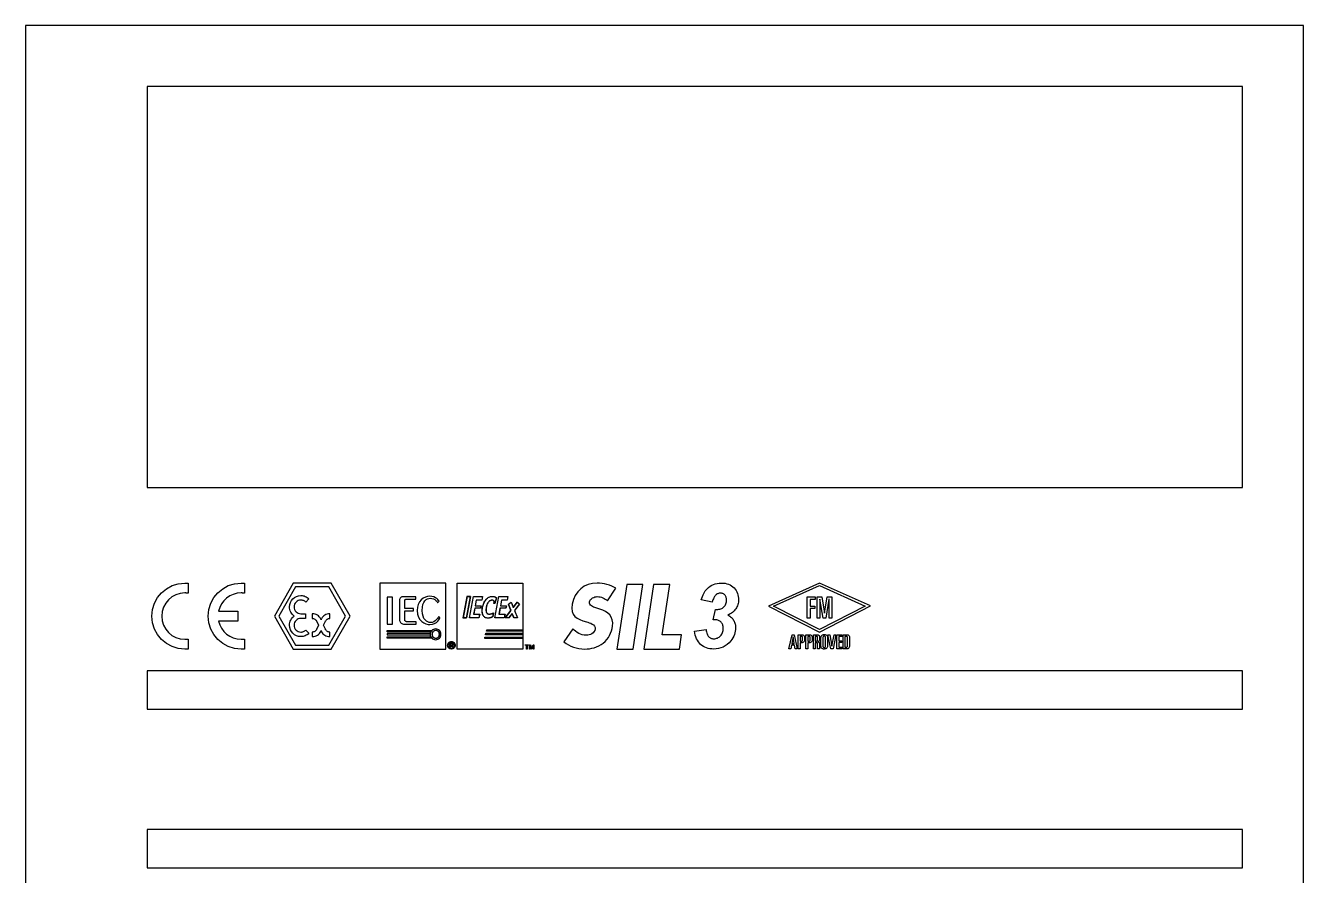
# Model space of a CAD drawing. Header units: metres. Extents: x 0 to 2830, y 0 to 842.
# Drawn here: x 0 to 595, y 446 to 842 of the extents above; entities that cross this region are included whole.
import ezdxf

# ---------------------------------------------------------------- set-up
doc = ezdxf.new("R2010")
doc.units = ezdxf.units.M
doc.layers.add('BORDER', color=2, linetype='Continuous')
doc.layers.add('SCHEMATICS', color=7, linetype='Continuous')

msp = doc.modelspace()

# ---------------------------------------------------------------- linework, layer by layer
at = {"layer": 'BORDER', "color": 2}
msp.add_lwpolyline([(0, 0), (595.28, 0), (595.28, 841.89), (0, 841.89), (0, 0)], dxfattribs=at)
at = {"layer": 'SCHEMATICS', "color": 7}
for p, q in [((75.77, 582.2), (75.77, 577.53)), ((101.98, 582.2), (101.98, 577.53)), ((124.73, 582.28), (115.92, 566.9)), ((125.79, 580.43), (118.03, 566.9)), ((142.36, 582.28), (124.73, 582.28)), ((141.3, 580.43), (125.79, 580.43)), ((149.06, 566.9), (141.3, 580.43)), ((151.17, 566.9), (142.36, 582.28)), ((195.73, 582.27), (165.09, 582.27)), ((165.09, 582.27), (165.09, 551.53)), ((195.73, 551.53), (195.73, 582.27)), ((201, 551.53), (201, 582.28)), ((201, 582.28), (231.66, 582.28)), ((231.66, 582.28), (231.66, 551.53)), ((271.05, 573.99), (274.99, 579.88)), ((280.04, 581.64), (275.43, 551.52)), ((287.61, 581.64), (280.04, 581.64)), ((283, 551.52), (287.61, 581.64)), ((292.55, 581.64), (287.94, 551.52)), ((300.12, 581.64), (292.55, 581.64)), ((296.52, 558.15), (300.12, 581.64)), ((369.88, 582.28), (346.06, 571.55)), ((348.34, 571.55), (369.88, 581.18)), ((393.61, 571.65), (369.88, 582.28)), ((369.88, 581.18), (391.16, 571.55)), ((132, 574.92), (130.5, 573.41)), ((170.92, 575.62), (168.4, 575.62)), ((168.4, 575.62), (168.4, 563.17)), ((170.92, 563.17), (170.92, 575.62)), ((181.83, 575.91), (177.3, 575.91)), ((181.83, 574.72), (181.83, 575.91)), ((192.03, 573.19), (192.65, 573.84)), ((203.82, 566.07), (205.66, 575.99)), ((207.29, 575.99), (205.45, 566.07)), ((205.66, 575.99), (207.29, 575.99)), ((206.75, 566.07), (208.59, 575.99)), ((206.83, 566.07), (208.67, 575.99)), ((208.59, 575.99), (212.81, 575.99)), ((208.67, 575.99), (212.89, 575.99)), ((209.9, 574.28), (209.41, 571.64)), ((209.41, 571.64), (212.12, 571.64)), ((209.98, 574.28), (209.49, 571.64)), ((209.49, 571.64), (212.2, 571.64)), ((212.49, 574.28), (209.9, 574.28)), ((212.57, 574.28), (209.98, 574.28)), ((212.12, 571.64), (211.91, 570.54)), ((212.2, 571.64), (211.99, 570.54)), ((212.81, 575.99), (212.49, 574.28)), ((212.89, 575.99), (212.57, 574.28)), ((218.14, 572.73), (218.33, 573.73)), ((218.58, 572.73), (218.14, 572.73)), ((218.22, 572.73), (218.41, 573.73)), ((218.66, 572.73), (218.22, 572.73)), ((218.55, 566.07), (220.39, 575.99)), ((219.3, 575.36), (218.58, 572.73)), ((218.63, 566.07), (220.47, 575.99)), ((219.38, 575.36), (218.66, 572.73)), ((220.39, 575.99), (224.61, 575.99)), ((220.47, 575.99), (224.69, 575.99)), ((221.7, 574.28), (221.21, 571.64)), ((221.21, 571.64), (223.92, 571.64)), ((221.78, 574.28), (221.29, 571.64)), ((221.29, 571.64), (224, 571.64)), ((224.29, 574.28), (221.7, 574.28)), ((224.37, 574.28), (221.78, 574.28)), ((223.92, 571.64), (223.71, 570.54)), ((224, 571.64), (223.79, 570.54)), ((224.61, 575.99), (224.29, 574.28)), ((224.69, 575.99), (224.37, 574.28)), ((224.92, 572.43), (226.18, 573.3)), ((226.1, 569.5), (224.92, 572.43)), ((225, 572.43), (226.26, 573.3)), ((226.18, 569.5), (225, 572.43)), ((226.18, 573.3), (227.15, 570.89)), ((226.26, 573.3), (227.23, 570.89)), ((227.15, 570.89), (229.03, 573.3)), ((227.23, 570.89), (229.11, 573.3)), ((229.97, 572.43), (227.71, 569.51)), ((230.05, 572.43), (227.79, 569.51)), ((229.03, 573.3), (229.97, 572.43)), ((229.11, 573.3), (230.05, 572.43)), ((319.91, 573.42), (314.74, 574.49)), ((346.06, 571.55), (369.88, 559.45)), ((369.88, 560.65), (348.34, 571.55)), ((364.12, 575.82), (367.82, 575.82)), ((364.12, 565.91), (364.12, 575.82)), ((367.82, 574.67), (365.48, 574.67)), ((365.48, 574.67), (365.48, 571.57)), ((365.48, 571.57), (367.69, 571.57)), ((367.69, 571.57), (367.69, 570.41)), ((367.82, 575.82), (367.82, 574.67)), ((368.75, 575.82), (370.91, 575.82)), ((368.75, 565.91), (368.75, 575.82)), ((369.88, 559.45), (393.61, 571.65)), ((391.16, 571.55), (369.88, 560.65)), ((369.97, 574.83), (369.95, 574.83)), ((369.95, 574.83), (369.95, 565.91)), ((371.5, 565.91), (369.97, 574.83)), ((370.91, 575.82), (372.16, 568.27)), ((372.19, 568.27), (373.44, 575.82)), ((374.25, 574.83), (372.86, 565.91)), ((373.44, 575.82), (375.55, 575.82)), ((374.27, 574.83), (374.25, 574.83)), ((374.27, 565.91), (374.27, 574.83)), ((375.55, 575.82), (375.55, 565.91)), ((89.9, 569.17), (98.9, 569.17)), ((98.9, 569.17), (98.9, 564.55)), ((115.92, 566.9), (124.73, 551.52)), ((118.03, 566.9), (125.79, 553.37)), ((128.26, 567.95), (130.37, 567.95)), ((130.37, 565.82), (128.26, 565.82)), ((130.37, 567.95), (130.37, 567.51)), ((130.37, 567.51), (130.37, 566.27)), ((130.37, 566.27), (130.37, 565.82)), ((133.58, 567.95), (133.58, 565.82)), ((137.64, 565.16), (137.48, 565.52)), ((141.3, 553.37), (149.06, 566.9)), ((141.69, 565.82), (141.69, 567.95)), ((142.36, 551.52), (151.17, 566.9)), ((180.64, 569.4), (180.64, 570.34)), ((193.06, 566.12), (192.47, 566.67)), ((205.45, 566.07), (203.82, 566.07)), ((211.14, 566.07), (206.75, 566.07)), ((211.22, 566.07), (206.83, 566.07)), ((209.21, 570.54), (208.7, 567.78)), ((208.7, 567.78), (211.46, 567.78)), ((209.29, 570.54), (208.78, 567.78)), ((208.78, 567.78), (211.54, 567.78)), ((211.91, 570.54), (209.21, 570.54)), ((211.99, 570.54), (209.29, 570.54)), ((211.46, 567.78), (211.14, 566.07)), ((211.54, 567.78), (211.22, 566.07)), ((217.87, 568.37), (217.53, 566.56)), ((217.95, 568.37), (217.61, 566.56)), ((222.94, 566.07), (218.55, 566.07)), ((223.02, 566.07), (218.63, 566.07)), ((221.01, 570.54), (220.5, 567.78)), ((220.5, 567.78), (223.26, 567.78)), ((221.09, 570.54), (220.58, 567.78)), ((220.58, 567.78), (223.34, 567.78)), ((223.71, 570.54), (221.01, 570.54)), ((223.79, 570.54), (221.09, 570.54)), ((223.26, 567.78), (222.94, 566.07)), ((223.34, 567.78), (223.02, 566.07)), ((223.43, 566.07), (226.1, 569.5)), ((225.04, 566.07), (223.43, 566.07)), ((223.51, 566.07), (226.18, 569.5)), ((225.12, 566.07), (223.51, 566.07)), ((226.66, 568.11), (225.04, 566.07)), ((226.74, 568.11), (225.12, 566.07)), ((227.48, 566.07), (226.66, 568.11)), ((227.56, 566.07), (226.74, 568.11)), ((229.09, 566.07), (227.48, 566.07)), ((229.17, 566.07), (227.56, 566.07)), ((227.71, 569.51), (229.09, 566.07)), ((227.79, 569.51), (229.17, 566.07)), ((267.47, 570.12), (265.63, 570.7)), ((320.34, 565.08), (321.32, 569.99)), ((365.48, 565.91), (364.12, 565.91)), ((367.69, 570.41), (365.48, 570.41)), ((365.48, 570.41), (365.48, 565.91)), ((369.95, 565.91), (368.75, 565.91)), ((372.86, 565.91), (371.5, 565.91)), ((372.16, 568.27), (372.19, 568.27)), ((375.55, 565.91), (374.27, 565.91)), ((98.9, 564.55), (89.9, 564.55)), ((130.5, 560.37), (132, 558.86)), ((135.53, 564.6), (136.49, 562.63)), ((136.49, 562.63), (135.53, 560.67)), ((137.49, 559.77), (137.64, 560.1)), ((137.64, 560.1), (137.73, 559.89)), ((138.79, 562.63), (139.72, 564.54)), ((139.71, 560.73), (138.79, 562.63)), ((168.4, 563.17), (170.92, 563.17)), ((168.4, 559.61), (168.4, 560.14)), ((168.4, 560.14), (189.48, 560.14)), ((188.81, 559.61), (168.4, 559.61)), ((181.95, 563.19), (181.95, 564.24)), ((214.71, 559.79), (214.87, 560.51)), ((231.66, 559.79), (214.71, 559.79)), ((214.87, 560.51), (231.66, 560.51)), ((231.66, 560.51), (231.66, 559.79)), ((254.94, 560.97), (250.73, 554.85)), ((311.59, 559.9), (317.01, 560.58)), ((369.88, 560.65), (369.88, 560.65)), ((75.77, 556.19), (75.77, 551.52)), ((101.98, 556.19), (101.98, 551.52)), ((133.58, 559.43), (133.58, 557.3)), ((141.69, 557.3), (141.69, 559.43)), ((188.59, 558.73), (168.4, 558.73)), ((168.4, 558.73), (168.4, 558.13)), ((168.4, 558.13), (188.59, 558.13)), ((168.4, 556.64), (168.4, 557.17)), ((168.4, 557.17), (188.8, 557.16)), ((189.47, 556.64), (168.4, 556.64)), ((188.59, 558.13), (188.59, 558.73)), ((197.7, 554.3), (198.49, 554.3)), ((197.7, 552.25), (197.7, 554.3)), ((198.43, 554.04), (198.01, 554.04)), ((198.01, 554.04), (198.01, 553.39)), ((213.89, 556.42), (214.02, 557.11)), ((231.66, 556.42), (213.89, 556.42)), ((214.02, 557.11), (231.66, 557.11)), ((214.32, 558.13), (214.45, 558.85)), ((231.66, 558.13), (214.32, 558.13)), ((214.45, 558.85), (231.66, 558.85)), ((231.66, 558.85), (231.66, 558.13)), ((231.66, 557.11), (231.66, 556.42)), ((305.6, 558.15), (296.52, 558.15)), ((304.58, 551.52), (305.6, 558.15)), ((355.59, 551.58), (357.04, 558.22)), ((357.52, 557.25), (356.94, 554.04)), ((356.94, 554.04), (358.1, 554.04)), ((357.04, 558.22), (358.1, 558.22)), ((357.54, 557.25), (357.52, 557.25)), ((358.1, 554.04), (357.54, 557.25)), ((358.1, 558.22), (359.44, 551.58)), ((359.88, 558.22), (361.39, 558.22)), ((359.88, 551.58), (359.88, 558.22)), ((361.27, 557.45), (360.8, 557.45)), ((360.8, 557.45), (360.8, 555.24)), ((360.8, 555.24), (361.27, 555.24)), ((361.39, 554.47), (360.8, 554.47)), ((360.8, 554.47), (360.8, 551.58)), ((363.43, 558.22), (364.94, 558.22)), ((363.43, 551.58), (363.43, 558.22)), ((364.82, 557.45), (364.35, 557.45)), ((364.35, 557.45), (364.35, 555.24)), ((364.35, 555.24), (364.82, 555.24)), ((364.94, 554.47), (364.35, 554.47)), ((364.35, 554.47), (364.35, 551.58)), ((366.99, 558.22), (368.4, 558.22)), ((366.99, 551.58), (366.99, 558.22)), ((368.34, 557.45), (367.9, 557.45)), ((367.9, 557.45), (367.9, 555.24)), ((367.9, 555.24), (368.14, 555.24)), ((368.21, 554.47), (367.9, 554.47)), ((367.9, 554.47), (367.9, 551.58)), ((368.92, 552.17), (368.92, 553.68)), ((369.01, 554.9), (369.01, 554.88)), ((369.84, 553.87), (369.84, 552.42)), ((370.51, 553.17), (370.51, 556.53)), ((371.43, 556.6), (371.43, 553.11)), ((372.69, 553.11), (372.69, 556.6)), ((373.61, 556.63), (373.61, 553.27)), ((373.77, 558.22), (374.69, 558.22)), ((375.12, 551.58), (373.77, 558.22)), ((374.69, 558.22), (375.64, 552.94)), ((375.65, 552.94), (376.6, 558.22)), ((377.52, 558.22), (376.17, 551.58)), ((376.6, 558.22), (377.52, 558.22)), ((377.93, 558.22), (380.41, 558.22)), ((377.93, 551.58), (377.93, 558.22)), ((380.41, 557.45), (378.84, 557.45)), ((378.84, 557.45), (378.84, 555.37)), ((378.84, 555.37), (380.32, 555.37)), ((380.32, 554.6), (378.84, 554.6)), ((378.84, 554.6), (378.84, 552.35)), ((380.32, 555.37), (380.32, 554.6)), ((380.41, 558.22), (380.41, 557.45)), ((380.8, 558.22), (382.27, 558.22)), ((380.8, 551.58), (380.8, 558.22)), ((382.08, 557.45), (381.72, 557.45)), ((381.72, 557.45), (381.72, 552.35)), ((382.96, 553.85), (382.96, 556.13)), ((383.87, 555.79), (383.87, 553.81)), ((124.73, 551.52), (142.36, 551.52)), ((125.79, 553.37), (141.3, 553.37)), ((165.09, 551.53), (195.73, 551.53)), ((198.01, 552.25), (197.7, 552.25)), ((198.01, 553.39), (198.35, 553.39)), ((198.35, 553.13), (198.01, 553.13)), ((198.01, 553.13), (198.01, 552.25)), ((198.91, 552.25), (198.35, 553.13)), ((198.66, 553.16), (199.25, 552.25)), ((199.25, 552.25), (198.91, 552.25)), ((231.66, 551.53), (201, 551.53)), ((232.69, 553.34), (232.69, 553.56)), ((232.69, 553.56), (234.32, 553.56)), ((233.37, 553.34), (232.69, 553.34)), ((233.37, 551.52), (233.37, 553.34)), ((233.65, 551.52), (233.37, 551.52)), ((234.32, 553.34), (233.65, 553.34)), ((233.65, 553.34), (233.65, 551.52)), ((234.32, 553.56), (234.32, 553.34)), ((234.78, 553.56), (235.15, 553.56)), ((234.78, 551.52), (234.78, 553.56)), ((235.04, 551.52), (234.78, 551.52)), ((235.05, 553.22), (235.04, 553.22)), ((235.04, 553.22), (235.04, 551.52)), ((235.68, 551.52), (235.05, 553.22)), ((235.15, 553.56), (235.8, 551.85)), ((235.91, 551.52), (235.68, 551.52)), ((235.8, 551.85), (236.44, 553.56)), ((236.55, 553.22), (235.91, 551.52)), ((236.44, 553.56), (236.81, 553.56)), ((236.56, 553.22), (236.55, 553.22)), ((236.56, 551.52), (236.56, 553.22)), ((236.81, 551.52), (236.56, 551.52)), ((236.81, 553.56), (236.81, 551.52)), ((275.43, 551.52), (283, 551.52)), ((287.94, 551.52), (304.58, 551.52)), ((356.5, 551.58), (355.59, 551.58)), ((356.81, 553.27), (356.5, 551.58)), ((358.23, 553.27), (356.81, 553.27)), ((358.53, 551.58), (358.23, 553.27)), ((359.44, 551.58), (358.53, 551.58)), ((360.8, 551.58), (359.88, 551.58)), ((364.35, 551.58), (363.43, 551.58)), ((367.9, 551.58), (366.99, 551.58)), ((369.89, 551.58), (369.03, 551.58)), ((376.17, 551.58), (375.12, 551.58)), ((375.64, 552.94), (375.65, 552.94)), ((380.41, 551.58), (377.93, 551.58)), ((378.84, 552.35), (380.41, 552.35)), ((380.41, 552.35), (380.41, 551.58)), ((382.13, 551.58), (380.8, 551.58)), ((381.72, 552.35), (382.16, 552.35))]:
    msp.add_line(p, q, dxfattribs=at)
for points in [[(56.69, 626.71), (566.93, 626.71), (566.93, 813.55), (56.69, 813.55), (56.69, 626.71)], [(58.82, 566.86), (59.13, 569.97), (60.03, 572.86), (61.45, 575.48), (63.33, 577.76), (65.61, 579.64), (68.23, 581.06), (71.13, 581.96), (74.23, 582.27)], [(74.23, 577.65), (72.06, 577.43), (70.03, 576.8), (68.2, 575.81), (66.6, 574.49), (65.28, 572.89), (64.29, 571.06), (63.66, 569.04), (63.44, 566.86)], [(74.23, 582.27), (74.43, 582.27), (74.62, 582.27), (74.81, 582.26), (75.01, 582.26), (75.2, 582.24), (75.39, 582.23), (75.58, 582.22), (75.77, 582.2)], [(75.77, 577.53), (75.58, 577.55), (75.39, 577.58), (75.2, 577.6), (75.01, 577.62), (74.82, 577.63), (74.62, 577.64), (74.43, 577.65), (74.23, 577.65)], [(85.02, 566.86), (85.34, 569.97), (86.23, 572.86), (87.66, 575.48), (89.54, 577.76), (91.82, 579.64), (94.44, 581.06), (97.33, 581.96), (100.44, 582.27)], [(100.44, 577.65), (98.55, 577.49), (96.76, 577.01), (95.12, 576.25), (93.63, 575.23), (92.34, 573.99), (91.27, 572.54), (90.45, 570.93), (89.9, 569.17)], [(100.44, 582.27), (100.63, 582.27), (100.83, 582.27), (101.02, 582.26), (101.22, 582.26), (101.41, 582.24), (101.6, 582.23), (101.79, 582.22), (101.98, 582.2)], [(101.98, 577.53), (101.79, 577.55), (101.6, 577.58), (101.41, 577.6), (101.22, 577.62), (101.03, 577.63), (100.83, 577.64), (100.64, 577.65), (100.44, 577.65)], [(266.26, 582.28), (264.13, 582.1), (262.12, 581.58), (260.28, 580.74), (258.63, 579.6), (257.21, 578.19), (256.06, 576.51), (255.2, 574.6), (254.67, 572.48)], [(274.99, 579.88), (274.06, 580.4), (273.05, 580.87), (271.97, 581.28), (270.84, 581.63), (269.69, 581.91), (268.53, 582.11), (267.38, 582.24), (266.26, 582.28)], [(314.74, 574.49), (315, 575.3), (315.28, 576.06), (315.59, 576.77), (315.92, 577.44), (316.27, 578.05), (316.65, 578.62), (317.06, 579.14), (317.48, 579.61)], [(317.48, 579.61), (318.17, 580.24), (318.89, 580.78), (319.65, 581.24), (320.45, 581.61), (321.28, 581.9), (322.16, 582.11), (323.07, 582.24), (324.02, 582.28)], [(323.63, 577.55), (323.33, 577.54), (323.04, 577.5), (322.75, 577.42), (322.47, 577.32), (322.2, 577.19), (321.94, 577.03), (321.69, 576.84), (321.44, 576.62)], [(325.73, 576.71), (325.52, 576.91), (325.3, 577.08), (325.06, 577.23), (324.8, 577.34), (324.53, 577.44), (324.25, 577.5), (323.95, 577.54), (323.63, 577.55)], [(324.02, 582.28), (324.99, 582.24), (325.89, 582.14), (326.74, 581.95), (327.53, 581.7), (328.25, 581.38), (328.92, 580.98), (329.53, 580.51), (330.07, 579.97)], [(330.07, 579.97), (330.56, 579.38), (330.98, 578.76), (331.33, 578.11), (331.62, 577.43), (331.85, 576.72), (332.01, 575.99), (332.11, 575.22), (332.14, 574.43)], [(122.97, 571.15), (123.07, 572.22), (123.38, 573.22), (123.87, 574.13), (124.52, 574.92), (125.3, 575.57), (126.2, 576.06), (127.19, 576.37), (128.26, 576.48)], [(128.26, 574.35), (127.62, 574.28), (127.02, 574.1), (126.48, 573.8), (126.01, 573.41), (125.62, 572.94), (125.33, 572.4), (125.15, 571.8), (125.08, 571.15)], [(128.26, 576.48), (128.8, 576.45), (129.32, 576.37), (129.83, 576.24), (130.31, 576.06), (130.78, 575.84), (131.21, 575.57), (131.62, 575.26), (132, 574.92)], [(130.5, 573.41), (130.27, 573.62), (130.03, 573.8), (129.77, 573.96), (129.49, 574.1), (129.2, 574.2), (128.9, 574.28), (128.58, 574.33), (128.26, 574.35)], [(175.7, 575.91), (175.46, 575.88), (175.22, 575.79), (174.97, 575.65), (174.74, 575.46), (174.54, 575.23), (174.37, 574.95), (174.27, 574.65), (174.23, 574.31)], [(174.23, 574.31), (174.23, 573.68), (174.23, 572.59), (174.23, 571.2), (174.23, 569.67), (174.23, 568.15), (174.23, 566.79), (174.23, 565.75), (174.23, 565.18)], [(177.3, 575.91), (177.25, 575.91), (177.13, 575.91), (176.95, 575.91), (176.72, 575.91), (176.46, 575.91), (176.2, 575.91), (175.93, 575.91), (175.7, 575.91)], [(176.68, 573.84), (176.68, 573.97), (176.68, 574.11), (176.71, 574.26), (176.75, 574.4), (176.82, 574.53), (176.93, 574.63), (177.08, 574.7), (177.29, 574.72)], [(176.68, 570.97), (176.68, 571.16), (176.68, 571.49), (176.68, 571.92), (176.68, 572.39), (176.68, 572.86), (176.68, 573.29), (176.68, 573.63), (176.68, 573.84)], [(177.29, 574.72), (177.66, 574.72), (178.26, 574.72), (179, 574.72), (179.79, 574.72), (180.56, 574.72), (181.21, 574.72), (181.66, 574.72), (181.83, 574.72)], [(188.2, 576.17), (187.23, 576.06), (186.23, 575.73), (185.26, 575.19), (184.35, 574.44), (183.57, 573.48), (182.95, 572.33), (182.54, 570.97), (182.39, 569.43)], [(184.76, 569.43), (184.85, 571), (185.1, 572.27), (185.48, 573.28), (185.97, 574.04), (186.55, 574.59), (187.18, 574.94), (187.85, 575.14), (188.54, 575.2)], [(192.65, 573.84), (192.58, 573.94), (192.39, 574.2), (192.05, 574.58), (191.58, 575), (190.96, 575.43), (190.2, 575.81), (189.28, 576.07), (188.2, 576.17)], [(188.54, 575.2), (189.32, 575.11), (190.02, 574.88), (190.62, 574.56), (191.11, 574.19), (191.51, 573.82), (191.79, 573.5), (191.97, 573.27), (192.03, 573.19)], [(205.37, 566.07), (207.21, 575.99), (205.58, 575.99), (203.74, 566.07), (205.37, 566.07)], [(205.45, 566.07), (207.29, 575.99), (205.66, 575.99), (203.82, 566.07), (205.45, 566.07)], [(212.85, 571), (212.96, 571.51), (213.1, 572.01), (213.26, 572.48), (213.45, 572.94), (213.67, 573.38), (213.91, 573.8), (214.18, 574.2), (214.47, 574.58)], [(212.93, 571), (213.04, 571.51), (213.18, 572.01), (213.34, 572.48), (213.53, 572.94), (213.75, 573.38), (213.99, 573.8), (214.26, 574.2), (214.55, 574.58)], [(214.47, 574.58), (214.79, 574.93), (215.12, 575.23), (215.47, 575.49), (215.83, 575.7), (216.21, 575.86), (216.6, 575.98), (217.01, 576.05), (217.43, 576.07)], [(214.55, 574.58), (214.87, 574.93), (215.2, 575.23), (215.55, 575.49), (215.91, 575.7), (216.29, 575.86), (216.68, 575.98), (217.09, 576.05), (217.51, 576.07)], [(215.61, 573.4), (215.43, 573.17), (215.26, 572.93), (215.11, 572.66), (214.98, 572.38), (214.86, 572.08), (214.76, 571.77), (214.67, 571.43), (214.59, 571.08)], [(215.69, 573.4), (215.51, 573.17), (215.34, 572.93), (215.19, 572.66), (215.06, 572.38), (214.94, 572.08), (214.83, 571.77), (214.74, 571.43), (214.67, 571.08)], [(217.18, 574.26), (216.97, 574.25), (216.77, 574.21), (216.57, 574.14), (216.37, 574.04), (216.18, 573.92), (215.99, 573.77), (215.8, 573.6), (215.61, 573.4)], [(217.26, 574.26), (217.05, 574.25), (216.85, 574.21), (216.65, 574.14), (216.45, 574.04), (216.26, 573.92), (216.06, 573.77), (215.87, 573.6), (215.69, 573.4)], [(217.93, 574.1), (217.87, 574.14), (217.8, 574.17), (217.72, 574.2), (217.63, 574.22), (217.53, 574.24), (217.42, 574.25), (217.3, 574.26), (217.18, 574.26)], [(218.01, 574.1), (217.95, 574.14), (217.88, 574.17), (217.79, 574.2), (217.7, 574.22), (217.61, 574.24), (217.5, 574.25), (217.38, 574.26), (217.26, 574.26)], [(217.43, 576.07), (217.55, 576.07), (217.67, 576.06), (217.79, 576.05), (217.91, 576.03), (218.04, 576), (218.17, 575.98), (218.3, 575.94), (218.43, 575.9)], [(217.51, 576.07), (217.63, 576.07), (217.75, 576.06), (217.87, 576.05), (217.99, 576.03), (218.12, 576), (218.25, 575.98), (218.38, 575.94), (218.51, 575.9)], [(218.33, 573.73), (218.29, 573.78), (218.24, 573.83), (218.2, 573.88), (218.15, 573.92), (218.1, 573.97), (218.05, 574.01), (217.99, 574.06), (217.93, 574.1)], [(218.41, 573.73), (218.37, 573.78), (218.32, 573.83), (218.28, 573.88), (218.23, 573.92), (218.18, 573.97), (218.12, 574.01), (218.07, 574.06), (218.01, 574.1)], [(218.43, 575.9), (218.56, 575.85), (218.69, 575.8), (218.81, 575.74), (218.92, 575.68), (219.02, 575.61), (219.12, 575.53), (219.21, 575.45), (219.3, 575.36)], [(218.51, 575.9), (218.64, 575.85), (218.77, 575.8), (218.88, 575.74), (219, 575.68), (219.1, 575.61), (219.2, 575.53), (219.29, 575.45), (219.38, 575.36)], [(254.67, 572.48), (254.51, 570.56), (254.69, 568.99), (255.17, 567.74), (255.93, 566.74), (256.94, 565.94), (258.18, 565.29), (259.63, 564.74), (261.25, 564.23)], [(262.71, 573.49), (262.88, 574.06), (263.19, 574.55), (263.6, 574.97), (264.1, 575.32), (264.65, 575.58), (265.22, 575.77), (265.79, 575.89), (266.34, 575.93)], [(265.63, 570.7), (265.14, 570.87), (264.61, 571.07), (264.09, 571.32), (263.6, 571.61), (263.19, 571.97), (262.88, 572.39), (262.71, 572.89), (262.71, 573.49)], [(266.34, 575.93), (267.02, 575.89), (267.69, 575.79), (268.33, 575.62), (268.94, 575.39), (269.52, 575.11), (270.07, 574.78), (270.58, 574.41), (271.05, 573.99)], [(321.44, 576.62), (321.21, 576.36), (320.98, 576.07), (320.77, 575.73), (320.58, 575.35), (320.39, 574.93), (320.22, 574.47), (320.05, 573.97), (319.91, 573.42)], [(325.34, 571.15), (325.62, 571.47), (325.86, 571.81), (326.06, 572.18), (326.23, 572.57), (326.36, 572.99), (326.45, 573.44), (326.51, 573.91), (326.53, 574.41)], [(326.53, 574.41), (326.51, 574.77), (326.48, 575.1), (326.41, 575.42), (326.33, 575.72), (326.21, 575.99), (326.08, 576.25), (325.92, 576.49), (325.73, 576.71)], [(332.14, 574.43), (332.12, 573.85), (332.06, 573.29), (331.96, 572.74), (331.81, 572.2), (331.63, 571.68), (331.4, 571.17), (331.13, 570.68), (330.82, 570.2)], [(74.23, 551.45), (71.13, 551.76), (68.23, 552.66), (65.61, 554.08), (63.33, 555.96), (61.45, 558.24), (60.03, 560.86), (59.13, 563.75), (58.82, 566.86)], [(63.44, 566.86), (63.66, 564.69), (64.29, 562.66), (65.28, 560.83), (66.6, 559.23), (68.2, 557.91), (70.03, 556.92), (72.06, 556.29), (74.23, 556.07)], [(100.44, 551.45), (97.33, 551.76), (94.44, 552.66), (91.82, 554.08), (89.54, 555.96), (87.66, 558.24), (86.23, 560.86), (85.34, 563.75), (85.02, 566.86)], [(125.09, 566.89), (124.63, 567.28), (124.22, 567.72), (123.85, 568.2), (123.55, 568.73), (123.3, 569.29), (123.12, 569.89), (123.01, 570.51), (122.97, 571.15)], [(122.97, 562.63), (123.01, 563.27), (123.12, 563.89), (123.3, 564.49), (123.55, 565.05), (123.85, 565.57), (124.22, 566.06), (124.63, 566.5), (125.09, 566.89)], [(125.08, 571.15), (125.15, 570.51), (125.33, 569.91), (125.62, 569.36), (126.01, 568.89), (126.48, 568.5), (127.02, 568.21), (127.62, 568.02), (128.26, 567.95)], [(128.26, 565.82), (127.62, 565.76), (127.02, 565.57), (126.48, 565.28), (126.01, 564.89), (125.62, 564.41), (125.33, 563.87), (125.15, 563.27), (125.08, 562.63)], [(137.48, 565.52), (137.2, 566.03), (136.84, 566.5), (136.42, 566.92), (135.94, 567.27), (135.41, 567.56), (134.84, 567.78), (134.22, 567.91), (133.58, 567.95)], [(133.58, 565.82), (133.88, 565.8), (134.17, 565.74), (134.44, 565.65), (134.69, 565.52), (134.92, 565.37), (135.12, 565.18), (135.3, 564.97), (135.45, 564.74)], [(137.87, 565.66), (137.84, 565.61), (137.81, 565.55), (137.77, 565.46), (137.74, 565.38), (137.7, 565.3), (137.67, 565.23), (137.65, 565.18), (137.64, 565.16)], [(141.69, 567.95), (141.07, 567.91), (140.47, 567.79), (139.91, 567.59), (139.4, 567.32), (138.93, 566.98), (138.51, 566.59), (138.15, 566.15), (137.87, 565.66)], [(139.82, 564.74), (139.97, 564.97), (140.15, 565.18), (140.35, 565.37), (140.58, 565.52), (140.83, 565.65), (141.1, 565.74), (141.39, 565.8), (141.69, 565.82)], [(176.68, 568.46), (176.67, 568.6), (176.66, 568.75), (176.65, 568.91), (176.66, 569.06), (176.68, 569.19), (176.74, 569.3), (176.83, 569.37), (176.97, 569.4)], [(177.06, 570.34), (176.91, 570.35), (176.8, 570.39), (176.73, 570.46), (176.69, 570.54), (176.67, 570.64), (176.67, 570.75), (176.67, 570.86), (176.68, 570.97)], [(176.68, 565.05), (176.68, 565.31), (176.68, 565.72), (176.68, 566.23), (176.68, 566.79), (176.68, 567.34), (176.68, 567.84), (176.68, 568.23), (176.68, 568.46)], [(176.97, 569.4), (177.26, 569.4), (177.73, 569.4), (178.33, 569.4), (178.97, 569.4), (179.6, 569.4), (180.13, 569.4), (180.5, 569.4), (180.64, 569.4)], [(180.64, 570.34), (180.51, 570.34), (180.15, 570.34), (179.64, 570.34), (179.03, 570.34), (178.4, 570.34), (177.82, 570.34), (177.35, 570.34), (177.06, 570.34)], [(182.39, 569.43), (182.56, 567.78), (183.01, 566.4), (183.69, 565.27), (184.54, 564.38), (185.5, 563.72), (186.49, 563.26), (187.48, 563), (188.38, 562.91)], [(188.54, 563.84), (187.96, 563.91), (187.33, 564.13), (186.7, 564.51), (186.11, 565.08), (185.57, 565.83), (185.15, 566.8), (184.87, 568), (184.76, 569.43)], [(188.38, 562.91), (189.57, 563.05), (190.56, 563.41), (191.37, 563.93), (192.01, 564.52), (192.49, 565.11), (192.81, 565.62), (193, 565.98), (193.06, 566.12)], [(192.47, 566.67), (192.4, 566.55), (192.19, 566.23), (191.85, 565.77), (191.39, 565.25), (190.82, 564.73), (190.14, 564.28), (189.38, 563.96), (188.54, 563.84)], [(213.08, 567.28), (212.93, 567.64), (212.81, 568.02), (212.73, 568.44), (212.69, 568.89), (212.68, 569.37), (212.7, 569.88), (212.76, 570.42), (212.85, 571)], [(213.16, 567.28), (213.01, 567.64), (212.89, 568.02), (212.81, 568.44), (212.77, 568.89), (212.75, 569.37), (212.78, 569.88), (212.84, 570.42), (212.93, 571)], [(215.45, 565.93), (215.04, 565.95), (214.66, 566.02), (214.32, 566.12), (214, 566.27), (213.72, 566.46), (213.48, 566.69), (213.26, 566.97), (213.08, 567.28)], [(215.53, 565.93), (215.12, 565.95), (214.74, 566.02), (214.4, 566.12), (214.08, 566.27), (213.8, 566.46), (213.55, 566.69), (213.34, 566.97), (213.16, 567.28)], [(214.59, 571.08), (214.53, 570.71), (214.49, 570.37), (214.46, 570.04), (214.46, 569.73), (214.47, 569.44), (214.5, 569.17), (214.55, 568.92), (214.61, 568.69)], [(214.67, 571.08), (214.61, 570.71), (214.57, 570.37), (214.54, 570.04), (214.54, 569.73), (214.55, 569.44), (214.58, 569.17), (214.63, 568.92), (214.69, 568.69)], [(214.61, 568.69), (214.7, 568.48), (214.8, 568.3), (214.93, 568.15), (215.08, 568.02), (215.25, 567.93), (215.45, 567.86), (215.66, 567.82), (215.9, 567.8)], [(214.69, 568.69), (214.78, 568.48), (214.88, 568.3), (215.01, 568.15), (215.16, 568.02), (215.33, 567.93), (215.53, 567.86), (215.74, 567.82), (215.98, 567.8)], [(216.51, 566.1), (216.36, 566.06), (216.22, 566.03), (216.08, 566), (215.95, 565.97), (215.82, 565.96), (215.69, 565.94), (215.57, 565.93), (215.45, 565.93)], [(216.59, 566.1), (216.44, 566.06), (216.3, 566.03), (216.16, 566), (216.03, 565.97), (215.9, 565.96), (215.77, 565.94), (215.65, 565.93), (215.53, 565.93)], [(215.9, 567.8), (216, 567.81), (216.12, 567.81), (216.23, 567.82), (216.35, 567.84), (216.48, 567.86), (216.61, 567.89), (216.74, 567.92), (216.88, 567.96)], [(215.98, 567.8), (216.08, 567.81), (216.2, 567.81), (216.31, 567.82), (216.43, 567.84), (216.56, 567.86), (216.69, 567.89), (216.82, 567.92), (216.96, 567.96)], [(217.53, 566.56), (217.42, 566.49), (217.31, 566.42), (217.19, 566.36), (217.07, 566.3), (216.94, 566.24), (216.8, 566.19), (216.66, 566.14), (216.51, 566.1)], [(217.61, 566.56), (217.5, 566.49), (217.39, 566.42), (217.27, 566.36), (217.15, 566.3), (217.02, 566.24), (216.88, 566.19), (216.74, 566.14), (216.59, 566.1)], [(216.88, 567.96), (217.02, 568), (217.15, 568.05), (217.28, 568.09), (217.41, 568.14), (217.53, 568.2), (217.65, 568.25), (217.76, 568.31), (217.87, 568.37)], [(216.96, 567.96), (217.1, 568), (217.23, 568.05), (217.36, 568.09), (217.49, 568.14), (217.61, 568.2), (217.73, 568.25), (217.84, 568.31), (217.95, 568.37)], [(273.39, 562.13), (273.51, 563.79), (273.32, 565.21), (272.86, 566.42), (272.16, 567.45), (271.24, 568.31), (270.13, 569.03), (268.86, 569.62), (267.47, 570.12)], [(321.32, 569.99), (321.4, 569.98), (321.47, 569.97), (321.54, 569.97), (321.62, 569.96), (321.69, 569.96), (321.76, 569.95), (321.83, 569.95), (321.9, 569.95)], [(321.9, 569.95), (322.45, 569.97), (322.96, 570.03), (323.44, 570.12), (323.89, 570.25), (324.3, 570.42), (324.69, 570.63), (325.03, 570.87), (325.34, 571.15)], [(330.82, 570.2), (330.48, 569.74), (330.1, 569.32), (329.69, 568.92), (329.26, 568.56), (328.79, 568.23), (328.29, 567.93), (327.76, 567.66), (327.2, 567.42)], [(327.2, 567.42), (327.64, 567.16), (328.05, 566.88), (328.43, 566.59), (328.79, 566.27), (329.11, 565.93), (329.4, 565.58), (329.66, 565.21), (329.9, 564.81)], [(89.9, 564.55), (90.45, 562.79), (91.27, 561.18), (92.34, 559.74), (93.63, 558.49), (95.12, 557.48), (96.76, 556.71), (98.55, 556.24), (100.44, 556.07)], [(128.26, 557.3), (127.19, 557.41), (126.2, 557.72), (125.3, 558.21), (124.52, 558.86), (123.87, 559.65), (123.38, 560.55), (123.07, 561.55), (122.97, 562.63)], [(125.08, 562.63), (125.15, 561.98), (125.33, 561.38), (125.62, 560.84), (126.01, 560.37), (126.48, 559.98), (127.02, 559.68), (127.62, 559.5), (128.26, 559.43)], [(128.26, 559.43), (128.58, 559.45), (128.9, 559.5), (129.2, 559.57), (129.49, 559.68), (129.77, 559.82), (130.03, 559.98), (130.27, 560.16), (130.5, 560.37)], [(135.45, 560.51), (135.3, 560.28), (135.12, 560.07), (134.92, 559.89), (134.69, 559.73), (134.44, 559.6), (134.17, 559.51), (133.88, 559.45), (133.58, 559.43)], [(133.58, 557.3), (134.23, 557.35), (134.85, 557.48), (135.42, 557.7), (135.96, 557.99), (136.44, 558.35), (136.86, 558.77), (137.21, 559.25), (137.49, 559.77)], [(135.45, 564.74), (135.46, 564.73), (135.47, 564.71), (135.48, 564.69), (135.49, 564.67), (135.5, 564.66), (135.51, 564.64), (135.52, 564.62), (135.53, 564.6)], [(135.53, 560.67), (135.52, 560.65), (135.51, 560.63), (135.5, 560.61), (135.49, 560.59), (135.48, 560.57), (135.47, 560.55), (135.46, 560.53), (135.45, 560.51)], [(137.73, 559.89), (137.75, 559.85), (137.77, 559.81), (137.78, 559.76), (137.8, 559.72), (137.82, 559.68), (137.84, 559.64), (137.86, 559.6), (137.88, 559.56)], [(139.82, 560.51), (139.81, 560.52), (139.8, 560.55), (139.79, 560.57), (139.77, 560.61), (139.75, 560.64), (139.74, 560.68), (139.72, 560.71), (139.71, 560.73)], [(139.72, 564.54), (139.73, 564.56), (139.74, 564.59), (139.75, 564.62), (139.77, 564.65), (139.79, 564.68), (139.8, 564.71), (139.81, 564.73), (139.82, 564.74)], [(141.69, 559.43), (141.39, 559.45), (141.1, 559.51), (140.83, 559.6), (140.58, 559.73), (140.35, 559.89), (140.15, 560.07), (139.97, 560.28), (139.82, 560.51)], [(174.23, 565.18), (174.26, 564.88), (174.35, 564.56), (174.5, 564.22), (174.71, 563.91), (174.97, 563.62), (175.28, 563.4), (175.65, 563.25), (176.06, 563.19)], [(176.06, 563.19), (176.64, 563.19), (177.47, 563.19), (178.43, 563.19), (179.44, 563.19), (180.39, 563.19), (181.19, 563.19), (181.74, 563.19), (181.95, 563.19)], [(177.77, 564.24), (177.51, 564.26), (177.29, 564.3), (177.1, 564.38), (176.95, 564.48), (176.83, 564.6), (176.74, 564.73), (176.69, 564.89), (176.68, 565.05)], [(181.95, 564.24), (181.8, 564.24), (181.4, 564.24), (180.82, 564.24), (180.14, 564.24), (179.42, 564.24), (178.74, 564.24), (178.16, 564.24), (177.77, 564.24)], [(191, 560.91), (190.5, 560.86), (190.03, 560.71), (189.6, 560.48), (189.23, 560.17), (188.93, 559.8), (188.7, 559.37), (188.55, 558.9), (188.5, 558.39)], [(189.13, 559.92), (189.04, 559.85), (188.98, 559.79), (188.92, 559.74), (188.88, 559.69), (188.85, 559.65), (188.83, 559.63), (188.82, 559.61), (188.81, 559.61)], [(189.48, 560.14), (189.48, 560.14), (189.47, 560.14), (189.46, 560.14), (189.43, 560.13), (189.39, 560.11), (189.32, 560.07), (189.24, 560.01), (189.13, 559.92)], [(191.04, 560.21), (190.69, 560.17), (190.37, 560.07), (190.07, 559.9), (189.81, 559.68), (189.6, 559.41), (189.44, 559.1), (189.34, 558.76), (189.31, 558.39)], [(191.05, 560.21), (190.7, 560.17), (190.37, 560.07), (190.08, 559.9), (189.82, 559.68), (189.61, 559.41), (189.45, 559.1), (189.35, 558.76), (189.31, 558.39)], [(191.17, 560.2), (190.82, 560.17), (190.49, 560.06), (190.19, 559.89), (189.94, 559.67), (189.72, 559.4), (189.56, 559.09), (189.46, 558.75), (189.42, 558.38)], [(193.51, 558.39), (193.45, 558.9), (193.31, 559.37), (193.08, 559.8), (192.77, 560.17), (192.4, 560.48), (191.98, 560.71), (191.51, 560.86), (191, 560.91)], [(192.78, 558.39), (192.74, 558.76), (192.64, 559.1), (192.48, 559.41), (192.27, 559.68), (192.01, 559.9), (191.72, 560.07), (191.39, 560.17), (191.04, 560.21)], [(192.79, 558.39), (192.75, 558.76), (192.65, 559.1), (192.49, 559.41), (192.28, 559.68), (192.02, 559.9), (191.73, 560.07), (191.4, 560.17), (191.05, 560.21)], [(192.92, 558.38), (192.88, 558.75), (192.78, 559.09), (192.62, 559.4), (192.4, 559.67), (192.15, 559.89), (191.85, 560.06), (191.52, 560.17), (191.17, 560.2)], [(261.19, 557.95), (260.24, 558.01), (259.35, 558.19), (258.5, 558.47), (257.7, 558.84), (256.95, 559.29), (256.24, 559.8), (255.57, 560.37), (254.94, 560.97)], [(265.32, 560.89), (265.12, 560.18), (264.79, 559.57), (264.34, 559.06), (263.8, 558.65), (263.19, 558.34), (262.54, 558.12), (261.86, 557.99), (261.19, 557.95)], [(261.25, 564.23), (261.88, 564.04), (262.59, 563.81), (263.31, 563.53), (263.99, 563.19), (264.59, 562.76), (265.04, 562.25), (265.3, 561.63), (265.32, 560.89)], [(269.14, 554.27), (270.06, 555.06), (270.85, 555.93), (271.52, 556.86), (272.08, 557.86), (272.54, 558.89), (272.9, 559.96), (273.19, 561.04), (273.39, 562.13)], [(314.48, 553.71), (313.91, 554.29), (313.41, 554.92), (312.96, 555.61), (312.57, 556.35), (312.24, 557.16), (311.96, 558.02), (311.75, 558.93), (311.59, 559.9)], [(317.01, 560.58), (317.1, 560), (317.21, 559.47), (317.34, 558.99), (317.48, 558.55), (317.64, 558.16), (317.82, 557.81), (318.01, 557.51), (318.22, 557.25)], [(321.25, 565.16), (321.14, 565.16), (321.03, 565.16), (320.91, 565.15), (320.8, 565.14), (320.69, 565.13), (320.57, 565.12), (320.46, 565.1), (320.34, 565.08)], [(324, 564.09), (323.74, 564.34), (323.45, 564.56), (323.14, 564.74), (322.8, 564.9), (322.45, 565.01), (322.07, 565.1), (321.67, 565.15), (321.25, 565.16)], [(323.76, 557.69), (324.06, 558.04), (324.31, 558.41), (324.53, 558.81), (324.71, 559.23), (324.85, 559.68), (324.95, 560.15), (325.01, 560.64), (325.03, 561.16)], [(325.03, 561.16), (325.01, 561.61), (324.96, 562.03), (324.88, 562.44), (324.77, 562.81), (324.63, 563.17), (324.45, 563.5), (324.24, 563.8), (324, 564.09)], [(330.76, 561.47), (330.73, 560.64), (330.62, 559.84), (330.44, 559.04), (330.2, 558.27), (329.88, 557.51), (329.49, 556.77), (329.03, 556.05), (328.5, 555.34)], [(329.9, 564.81), (330.1, 564.41), (330.28, 564), (330.42, 563.59), (330.55, 563.18), (330.64, 562.76), (330.71, 562.33), (330.75, 561.9), (330.76, 561.47)], [(74.23, 556.07), (74.43, 556.07), (74.62, 556.08), (74.82, 556.09), (75.01, 556.11), (75.2, 556.12), (75.39, 556.14), (75.58, 556.17), (75.77, 556.19)], [(100.44, 556.07), (100.64, 556.07), (100.83, 556.08), (101.03, 556.09), (101.22, 556.11), (101.41, 556.12), (101.6, 556.14), (101.79, 556.17), (101.98, 556.19)], [(132, 558.86), (131.62, 558.52), (131.21, 558.21), (130.78, 557.94), (130.31, 557.72), (129.83, 557.54), (129.32, 557.41), (128.8, 557.33), (128.26, 557.3)], [(137.88, 559.56), (138.18, 559.08), (138.53, 558.64), (138.95, 558.26), (139.42, 557.93), (139.93, 557.66), (140.48, 557.46), (141.07, 557.34), (141.69, 557.3)], [(188.5, 558.39), (188.55, 557.88), (188.7, 557.41), (188.93, 556.98), (189.23, 556.61), (189.6, 556.3), (190.03, 556.07), (190.5, 555.92), (191, 555.87)], [(188.8, 557.16), (188.81, 557.16), (188.82, 557.15), (188.84, 557.13), (188.87, 557.1), (188.91, 557.06), (188.95, 557.02), (189, 556.98), (189.05, 556.93)], [(189.05, 556.93), (189.14, 556.84), (189.22, 556.77), (189.3, 556.72), (189.36, 556.68), (189.4, 556.66), (189.44, 556.64), (189.46, 556.64), (189.47, 556.64)], [(189.31, 558.39), (189.34, 558.02), (189.44, 557.68), (189.6, 557.37), (189.81, 557.1), (190.07, 556.88), (190.37, 556.71), (190.69, 556.6), (191.04, 556.57)], [(189.31, 558.39), (189.35, 558.02), (189.45, 557.68), (189.61, 557.37), (189.82, 557.1), (190.08, 556.88), (190.37, 556.71), (190.7, 556.6), (191.05, 556.57)], [(189.42, 558.38), (189.46, 558.01), (189.56, 557.67), (189.72, 557.36), (189.94, 557.09), (190.19, 556.87), (190.49, 556.7), (190.82, 556.59), (191.17, 556.56)], [(191, 555.87), (191.51, 555.92), (191.98, 556.07), (192.4, 556.3), (192.77, 556.61), (193.08, 556.98), (193.31, 557.41), (193.45, 557.88), (193.51, 558.39)], [(191.04, 556.57), (191.39, 556.6), (191.72, 556.71), (192.01, 556.88), (192.27, 557.1), (192.48, 557.37), (192.64, 557.68), (192.74, 558.02), (192.78, 558.39)], [(191.05, 556.57), (191.4, 556.6), (191.73, 556.71), (192.02, 556.88), (192.28, 557.1), (192.49, 557.37), (192.65, 557.68), (192.75, 558.02), (192.79, 558.39)], [(191.17, 556.56), (191.52, 556.59), (191.85, 556.7), (192.15, 556.87), (192.4, 557.09), (192.62, 557.36), (192.78, 557.67), (192.88, 558.01), (192.92, 558.38)], [(196.62, 553.28), (196.65, 553.64), (196.76, 553.97), (196.92, 554.27), (197.14, 554.53), (197.4, 554.73), (197.7, 554.89), (198.03, 554.99), (198.38, 555.03)], [(198.38, 554.77), (198.08, 554.74), (197.81, 554.65), (197.56, 554.52), (197.35, 554.34), (197.18, 554.12), (197.05, 553.87), (196.96, 553.59), (196.94, 553.28)], [(198.35, 553.39), (198.45, 553.39), (198.55, 553.4), (198.64, 553.41), (198.72, 553.44), (198.79, 553.48), (198.84, 553.54), (198.87, 553.62), (198.88, 553.73)], [(198.38, 555.03), (198.73, 554.99), (199.05, 554.89), (199.35, 554.73), (199.61, 554.53), (199.83, 554.27), (199.99, 553.97), (200.09, 553.64), (200.13, 553.28)], [(199.81, 553.28), (199.78, 553.59), (199.7, 553.87), (199.57, 554.12), (199.4, 554.34), (199.19, 554.52), (198.94, 554.65), (198.67, 554.74), (198.38, 554.77)], [(198.88, 553.73), (198.87, 553.82), (198.84, 553.89), (198.8, 553.95), (198.74, 553.99), (198.67, 554.01), (198.6, 554.03), (198.52, 554.04), (198.43, 554.04)], [(198.49, 554.3), (198.66, 554.29), (198.8, 554.26), (198.93, 554.22), (199.03, 554.15), (199.1, 554.07), (199.16, 553.97), (199.19, 553.85), (199.2, 553.71)], [(199.2, 553.71), (199.19, 553.59), (199.16, 553.48), (199.11, 553.38), (199.05, 553.31), (198.97, 553.25), (198.88, 553.21), (198.77, 553.18), (198.66, 553.16)], [(250.73, 554.85), (251.76, 554.11), (252.85, 553.45), (254, 552.88), (255.2, 552.4), (256.45, 552.02), (257.75, 551.75), (259.08, 551.58), (260.44, 551.52)], [(260.44, 551.52), (261.55, 551.56), (262.68, 551.68), (263.8, 551.88), (264.92, 552.17), (266.03, 552.55), (267.1, 553.02), (268.14, 553.6), (269.14, 554.27)], [(320.52, 551.52), (319.62, 551.56), (318.76, 551.66), (317.95, 551.83), (317.17, 552.07), (316.44, 552.38), (315.75, 552.75), (315.09, 553.2), (314.48, 553.71)], [(318.22, 557.25), (318.45, 557.04), (318.7, 556.85), (318.96, 556.69), (319.24, 556.56), (319.54, 556.46), (319.86, 556.39), (320.2, 556.34), (320.56, 556.33)], [(328.5, 555.34), (327.7, 554.45), (326.84, 553.67), (325.92, 553.01), (324.95, 552.48), (323.93, 552.06), (322.85, 551.76), (321.71, 551.58), (320.52, 551.52)], [(320.56, 556.33), (321.03, 556.35), (321.48, 556.41), (321.91, 556.52), (322.32, 556.67), (322.71, 556.86), (323.08, 557.09), (323.43, 557.37), (323.76, 557.69)], [(361.96, 556.35), (361.95, 556.68), (361.94, 556.94), (361.9, 557.14), (361.85, 557.27), (361.76, 557.37), (361.64, 557.42), (361.48, 557.44), (361.27, 557.45)], [(361.27, 555.24), (361.48, 555.25), (361.64, 555.27), (361.76, 555.33), (361.85, 555.42), (361.9, 555.56), (361.94, 555.75), (361.95, 556.01), (361.96, 556.35)], [(361.39, 558.22), (361.81, 558.21), (362.14, 558.15), (362.4, 558.03), (362.59, 557.86), (362.73, 557.62), (362.81, 557.29), (362.86, 556.87), (362.87, 556.35)], [(362.87, 556.35), (362.86, 555.82), (362.81, 555.4), (362.73, 555.08), (362.59, 554.83), (362.4, 554.66), (362.14, 554.54), (361.81, 554.49), (361.39, 554.47)], [(365.51, 556.35), (365.5, 556.68), (365.49, 556.94), (365.46, 557.14), (365.4, 557.27), (365.31, 557.37), (365.19, 557.42), (365.03, 557.44), (364.82, 557.45)], [(364.82, 555.24), (365.03, 555.25), (365.19, 555.27), (365.31, 555.33), (365.4, 555.42), (365.46, 555.56), (365.49, 555.75), (365.5, 556.01), (365.51, 556.35)], [(364.94, 558.22), (365.36, 558.21), (365.7, 558.15), (365.96, 558.03), (366.15, 557.86), (366.28, 557.62), (366.37, 557.29), (366.41, 556.87), (366.42, 556.35)], [(366.42, 556.35), (366.41, 555.82), (366.37, 555.4), (366.28, 555.08), (366.15, 554.83), (365.96, 554.66), (365.7, 554.54), (365.36, 554.49), (364.94, 554.47)], [(368.14, 555.24), (368.38, 555.25), (368.57, 555.28), (368.72, 555.34), (368.82, 555.43), (368.89, 555.58), (368.93, 555.78), (368.95, 556.04), (368.96, 556.37)], [(368.92, 553.68), (368.92, 553.89), (368.9, 554.06), (368.86, 554.2), (368.79, 554.31), (368.7, 554.38), (368.58, 554.43), (368.41, 554.46), (368.21, 554.47)], [(368.96, 556.37), (368.96, 556.7), (368.94, 556.96), (368.91, 557.15), (368.86, 557.28), (368.78, 557.37), (368.68, 557.42), (368.53, 557.44), (368.34, 557.45)], [(368.4, 558.22), (368.85, 558.21), (369.2, 558.14), (369.45, 558.03), (369.64, 557.86), (369.76, 557.62), (369.83, 557.31), (369.86, 556.91), (369.87, 556.41)], [(369.87, 556.41), (369.87, 556.1), (369.84, 555.83), (369.8, 555.6), (369.72, 555.41), (369.61, 555.24), (369.46, 555.11), (369.26, 554.99), (369.01, 554.9)], [(369.01, 554.88), (369.22, 554.85), (369.4, 554.78), (369.54, 554.7), (369.65, 554.59), (369.74, 554.45), (369.79, 554.28), (369.83, 554.09), (369.84, 553.87)], [(370.51, 556.53), (370.53, 556.87), (370.58, 557.2), (370.67, 557.49), (370.82, 557.75), (371.02, 557.97), (371.29, 558.14), (371.63, 558.24), (372.06, 558.28)], [(372.06, 557.56), (371.91, 557.55), (371.78, 557.5), (371.68, 557.43), (371.59, 557.33), (371.52, 557.19), (371.47, 557.03), (371.44, 556.83), (371.43, 556.6)], [(372.06, 558.28), (372.46, 558.25), (372.79, 558.17), (373.06, 558.03), (373.27, 557.84), (373.43, 557.61), (373.53, 557.32), (373.59, 557), (373.61, 556.63)], [(372.69, 556.6), (372.68, 556.83), (372.65, 557.03), (372.6, 557.19), (372.53, 557.33), (372.44, 557.43), (372.33, 557.5), (372.2, 557.55), (372.06, 557.56)], [(382.96, 556.13), (382.95, 556.47), (382.93, 556.76), (382.89, 556.98), (382.81, 557.16), (382.7, 557.29), (382.55, 557.38), (382.34, 557.43), (382.08, 557.45)], [(383.87, 553.81), (383.86, 553.23), (383.8, 552.75), (383.7, 552.36), (383.54, 552.06), (383.31, 551.84), (383.01, 551.69), (382.62, 551.6), (382.13, 551.58)], [(382.16, 552.35), (382.38, 552.37), (382.57, 552.42), (382.71, 552.52), (382.81, 552.67), (382.88, 552.87), (382.93, 553.13), (382.95, 553.46), (382.96, 553.85)], [(382.27, 558.22), (382.77, 558.2), (383.15, 558.12), (383.43, 557.96), (383.63, 557.73), (383.76, 557.41), (383.83, 556.99), (383.86, 556.45), (383.87, 555.79)], [(75.77, 551.52), (75.58, 551.51), (75.39, 551.49), (75.2, 551.48), (75.01, 551.47), (74.81, 551.46), (74.62, 551.45), (74.43, 551.45), (74.23, 551.45)], [(101.98, 551.52), (101.79, 551.51), (101.6, 551.49), (101.41, 551.48), (101.22, 551.47), (101.02, 551.46), (100.83, 551.45), (100.63, 551.45), (100.44, 551.45)], [(198.38, 551.52), (198.03, 551.56), (197.7, 551.66), (197.4, 551.81), (197.14, 552.03), (196.92, 552.28), (196.76, 552.58), (196.65, 552.92), (196.62, 553.28)], [(196.94, 553.28), (196.96, 552.97), (197.05, 552.69), (197.18, 552.43), (197.35, 552.21), (197.56, 552.03), (197.81, 551.89), (198.08, 551.81), (198.38, 551.78)], [(198.38, 551.78), (198.67, 551.81), (198.94, 551.89), (199.19, 552.03), (199.4, 552.21), (199.57, 552.43), (199.7, 552.69), (199.78, 552.97), (199.81, 553.28)], [(200.13, 553.28), (200.09, 552.92), (199.99, 552.58), (199.83, 552.28), (199.61, 552.03), (199.35, 551.81), (199.05, 551.66), (198.73, 551.56), (198.38, 551.52)], [(369.03, 551.58), (369, 551.64), (368.98, 551.7), (368.96, 551.77), (368.94, 551.84), (368.93, 551.91), (368.93, 551.99), (368.92, 552.08), (368.92, 552.17)], [(369.84, 552.42), (369.84, 552.33), (369.84, 552.23), (369.84, 552.12), (369.84, 552.01), (369.85, 551.9), (369.86, 551.79), (369.87, 551.68), (369.89, 551.58)], [(372.06, 551.52), (371.65, 551.55), (371.32, 551.63), (371.05, 551.77), (370.85, 551.96), (370.69, 552.19), (370.59, 552.48), (370.53, 552.8), (370.51, 553.17)], [(371.43, 553.11), (371.44, 552.91), (371.47, 552.74), (371.53, 552.59), (371.6, 552.46), (371.69, 552.37), (371.8, 552.3), (371.92, 552.25), (372.06, 552.24)], [(373.61, 553.27), (373.59, 552.93), (373.54, 552.6), (373.45, 552.31), (373.3, 552.05), (373.1, 551.83), (372.83, 551.66), (372.48, 551.56), (372.06, 551.52)], [(372.06, 552.24), (372.19, 552.25), (372.32, 552.3), (372.43, 552.37), (372.52, 552.46), (372.59, 552.59), (372.65, 552.74), (372.68, 552.91), (372.69, 553.11)], [(56.69, 523.5), (566.93, 523.5), (566.93, 541.35), (56.69, 541.35), (56.69, 523.5)], [(56.69, 449.6), (566.93, 449.6), (566.93, 467.45), (56.69, 467.45), (56.69, 449.6)]]:
    msp.add_lwpolyline(points, dxfattribs=at)

doc.saveas('drawing.dxf')
